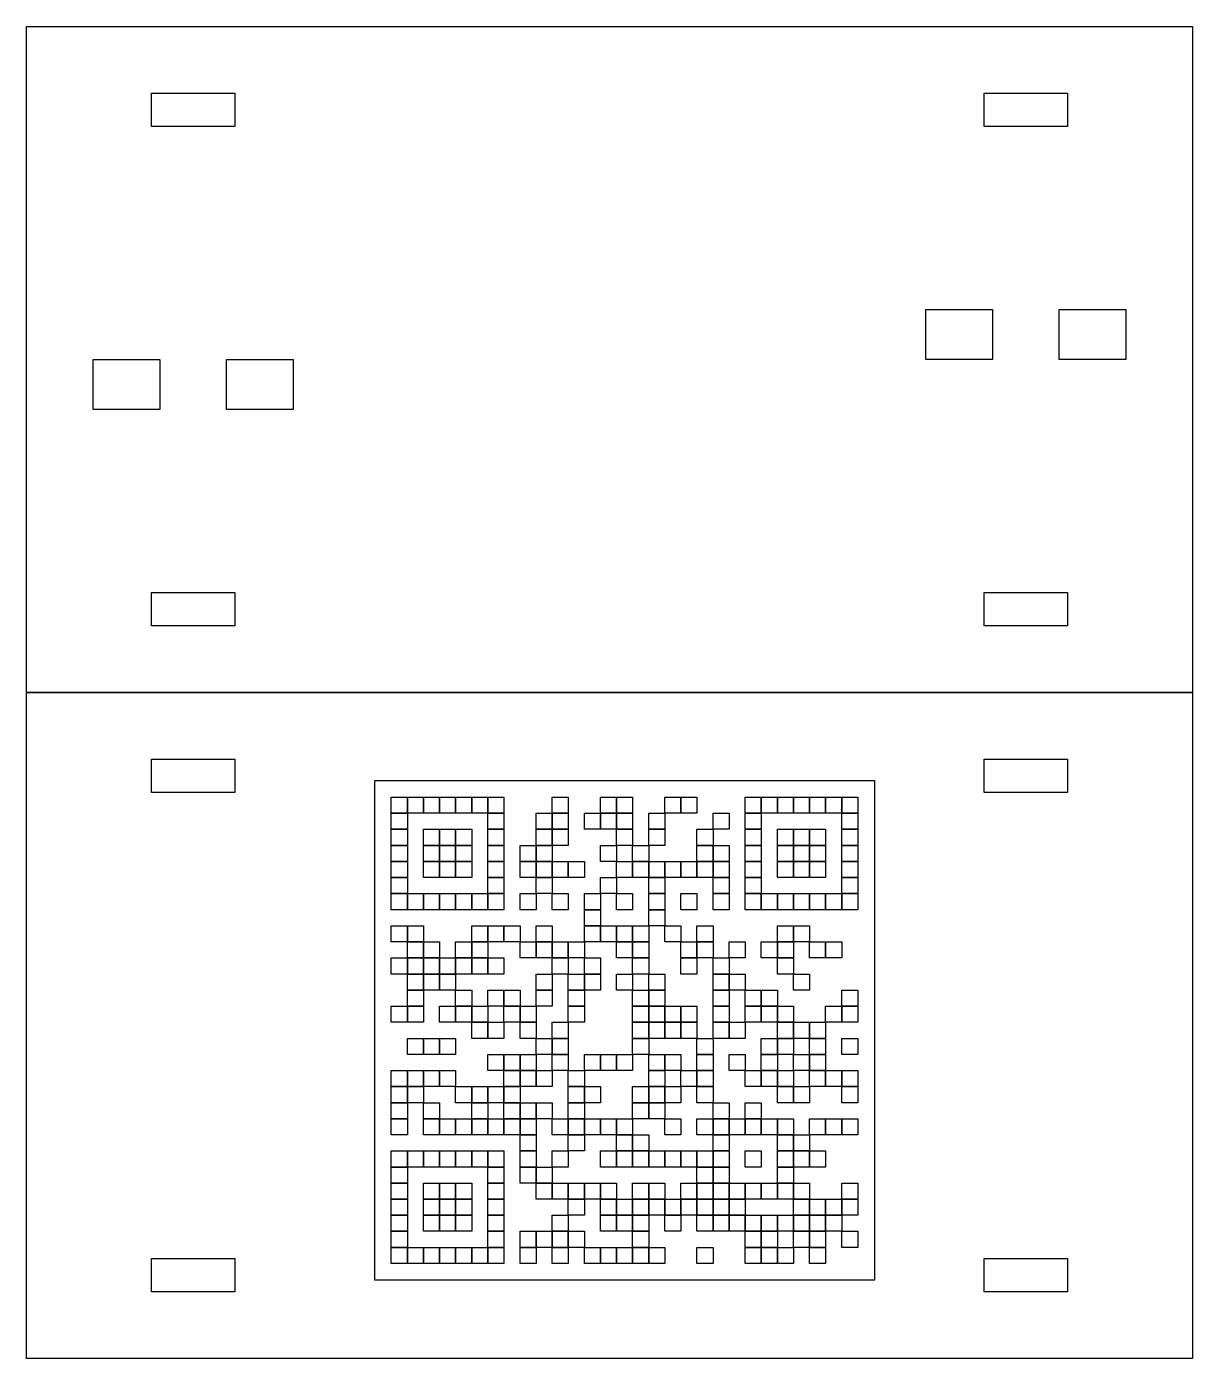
# Model space of a CAD drawing. Extents: x 73 to 573, y 446 to 946.
# Drawn here: x 248.7 to 318.7, y 782.1 to 862.1 of the extents above; entities that cross this region are included whole.
import ezdxf

# ---------------------------------------------------------------- set-up
doc = ezdxf.new("R2010")
doc.units = 0
doc.layers.add('dibujo', color=7, linetype='CONTINUOUS')
doc.layers.add('laser', color=7, linetype='CONTINUOUS')

msp = doc.modelspace()

# ---------------------------------------------------------------- linework, layer by layer
at = {"layer": 'dibujo', "color": 7}
for points in [[(269.603985, 816.789571), (299.603981, 816.789571), (299.603981, 786.789575), (269.603985, 786.789575), (269.603985, 816.789571)], [(270.596985, 815.796572), (271.562985, 815.796572), (271.562985, 814.830572), (270.596985, 814.830572), (270.596985, 815.796572)], [(271.562985, 815.796572), (272.528984, 815.796572), (272.528984, 814.830572), (271.562985, 814.830572), (271.562985, 815.796572)], [(272.528984, 815.796572), (273.494984, 815.796572), (273.494984, 814.830572), (272.528984, 814.830572), (272.528984, 815.796572)], [(273.494984, 815.796572), (274.460984, 815.796572), (274.460984, 814.830572), (273.494984, 814.830572), (273.494984, 815.796572)], [(274.460984, 815.796572), (275.426984, 815.796572), (275.426984, 814.830572), (274.460984, 814.830572), (274.460984, 815.796572)], [(275.426984, 815.796572), (276.392984, 815.796572), (276.392984, 814.830572), (275.426984, 814.830572), (275.426984, 815.796572)], [(276.392984, 815.796572), (277.358984, 815.796572), (277.358984, 814.830572), (276.392984, 814.830572), (276.392984, 815.796572)], [(280.256984, 815.796572), (281.222983, 815.796572), (281.222983, 814.830572), (280.256984, 814.830572), (280.256984, 815.796572)], [(283.154983, 815.796572), (284.120983, 815.796572), (284.120983, 814.830572), (283.154983, 814.830572), (283.154983, 815.796572)], [(284.120983, 815.796572), (285.086983, 815.796572), (285.086983, 814.830572), (284.120983, 814.830572), (284.120983, 815.796572)], [(287.018983, 815.796572), (287.984983, 815.796572), (287.984983, 814.830572), (287.018983, 814.830572), (287.018983, 815.796572)], [(287.984983, 815.796572), (288.950983, 815.796572), (288.950983, 814.830572), (287.984983, 814.830572), (287.984983, 815.796572)], [(291.848982, 815.796572), (292.814982, 815.796572), (292.814982, 814.830572), (291.848982, 814.830572), (291.848982, 815.796572)], [(292.814982, 815.796572), (293.780982, 815.796572), (293.780982, 814.830572), (292.814982, 814.830572), (292.814982, 815.796572)], [(293.780982, 815.796572), (294.746982, 815.796572), (294.746982, 814.830572), (293.780982, 814.830572), (293.780982, 815.796572)], [(294.746982, 815.796572), (295.712982, 815.796572), (295.712982, 814.830572), (294.746982, 814.830572), (294.746982, 815.796572)], [(295.712982, 815.796572), (296.678982, 815.796572), (296.678982, 814.830572), (295.712982, 814.830572), (295.712982, 815.796572)], [(296.678982, 815.796572), (297.644981, 815.796572), (297.644981, 814.830572), (296.678982, 814.830572), (296.678982, 815.796572)], [(297.644981, 815.796572), (298.610981, 815.796572), (298.610981, 814.830572), (297.644981, 814.830572), (297.644981, 815.796572)], [(270.596985, 814.830572), (271.562985, 814.830572), (271.562985, 813.864572), (270.596985, 813.864572), (270.596985, 814.830572)], [(276.392984, 814.830572), (277.358984, 814.830572), (277.358984, 813.864572), (276.392984, 813.864572), (276.392984, 814.830572)], [(279.290984, 814.830572), (280.256984, 814.830572), (280.256984, 813.864572), (279.290984, 813.864572), (279.290984, 814.830572)], [(280.256984, 814.830572), (281.222983, 814.830572), (281.222983, 813.864572), (280.256984, 813.864572), (280.256984, 814.830572)], [(282.188983, 814.830572), (283.154983, 814.830572), (283.154983, 813.864572), (282.188983, 813.864572), (282.188983, 814.830572)], [(283.154983, 814.830572), (284.120983, 814.830572), (284.120983, 813.864572), (283.154983, 813.864572), (283.154983, 814.830572)], [(284.120983, 814.830572), (285.086983, 814.830572), (285.086983, 813.864572), (284.120983, 813.864572), (284.120983, 814.830572)], [(286.052983, 814.830572), (287.018983, 814.830572), (287.018983, 813.864572), (286.052983, 813.864572), (286.052983, 814.830572)], [(289.916982, 814.830572), (290.882982, 814.830572), (290.882982, 813.864572), (289.916982, 813.864572), (289.916982, 814.830572)], [(291.848982, 814.830572), (292.814982, 814.830572), (292.814982, 813.864572), (291.848982, 813.864572), (291.848982, 814.830572)], [(297.644981, 814.830572), (298.610981, 814.830572), (298.610981, 813.864572), (297.644981, 813.864572), (297.644981, 814.830572)], [(270.596985, 813.864572), (271.562985, 813.864572), (271.562985, 812.898572), (270.596985, 812.898572), (270.596985, 813.864572)], [(272.528984, 813.864572), (273.494984, 813.864572), (273.494984, 812.898572), (272.528984, 812.898572), (272.528984, 813.864572)], [(273.494984, 813.864572), (274.460984, 813.864572), (274.460984, 812.898572), (273.494984, 812.898572), (273.494984, 813.864572)], [(274.460984, 813.864572), (275.426984, 813.864572), (275.426984, 812.898572), (274.460984, 812.898572), (274.460984, 813.864572)], [(276.392984, 813.864572), (277.358984, 813.864572), (277.358984, 812.898572), (276.392984, 812.898572), (276.392984, 813.864572)], [(279.290984, 813.864572), (280.256984, 813.864572), (280.256984, 812.898572), (279.290984, 812.898572), (279.290984, 813.864572)], [(280.256984, 813.864572), (281.222983, 813.864572), (281.222983, 812.898572), (280.256984, 812.898572), (280.256984, 813.864572)], [(284.120983, 813.864572), (285.086983, 813.864572), (285.086983, 812.898572), (284.120983, 812.898572), (284.120983, 813.864572)], [(286.052983, 813.864572), (287.018983, 813.864572), (287.018983, 812.898572), (286.052983, 812.898572), (286.052983, 813.864572)], [(288.950983, 813.864572), (289.916982, 813.864572), (289.916982, 812.898572), (288.950983, 812.898572), (288.950983, 813.864572)], [(291.848982, 813.864572), (292.814982, 813.864572), (292.814982, 812.898572), (291.848982, 812.898572), (291.848982, 813.864572)], [(293.780982, 813.864572), (294.746982, 813.864572), (294.746982, 812.898572), (293.780982, 812.898572), (293.780982, 813.864572)], [(294.746982, 813.864572), (295.712982, 813.864572), (295.712982, 812.898572), (294.746982, 812.898572), (294.746982, 813.864572)], [(295.712982, 813.864572), (296.678982, 813.864572), (296.678982, 812.898572), (295.712982, 812.898572), (295.712982, 813.864572)], [(297.644981, 813.864572), (298.610981, 813.864572), (298.610981, 812.898572), (297.644981, 812.898572), (297.644981, 813.864572)], [(270.596985, 812.898572), (271.562985, 812.898572), (271.562985, 811.932572), (270.596985, 811.932572), (270.596985, 812.898572)], [(272.528984, 812.898572), (273.494984, 812.898572), (273.494984, 811.932572), (272.528984, 811.932572), (272.528984, 812.898572)], [(273.494984, 812.898572), (274.460984, 812.898572), (274.460984, 811.932572), (273.494984, 811.932572), (273.494984, 812.898572)], [(274.460984, 812.898572), (275.426984, 812.898572), (275.426984, 811.932572), (274.460984, 811.932572), (274.460984, 812.898572)], [(276.392984, 812.898572), (277.358984, 812.898572), (277.358984, 811.932572), (276.392984, 811.932572), (276.392984, 812.898572)], [(278.324984, 812.898572), (279.290984, 812.898572), (279.290984, 811.932572), (278.324984, 811.932572), (278.324984, 812.898572)], [(279.290984, 812.898572), (280.256984, 812.898572), (280.256984, 811.932572), (279.290984, 811.932572), (279.290984, 812.898572)], [(283.154983, 812.898572), (284.120983, 812.898572), (284.120983, 811.932572), (283.154983, 811.932572), (283.154983, 812.898572)], [(285.086983, 812.898572), (286.052983, 812.898572), (286.052983, 811.932572), (285.086983, 811.932572), (285.086983, 812.898572)], [(288.950983, 812.898572), (289.916982, 812.898572), (289.916982, 811.932572), (288.950983, 811.932572), (288.950983, 812.898572)], [(289.916982, 812.898572), (290.882982, 812.898572), (290.882982, 811.932572), (289.916982, 811.932572), (289.916982, 812.898572)], [(291.848982, 812.898572), (292.814982, 812.898572), (292.814982, 811.932572), (291.848982, 811.932572), (291.848982, 812.898572)], [(293.780982, 812.898572), (294.746982, 812.898572), (294.746982, 811.932572), (293.780982, 811.932572), (293.780982, 812.898572)], [(294.746982, 812.898572), (295.712982, 812.898572), (295.712982, 811.932572), (294.746982, 811.932572), (294.746982, 812.898572)], [(295.712982, 812.898572), (296.678982, 812.898572), (296.678982, 811.932572), (295.712982, 811.932572), (295.712982, 812.898572)], [(297.644981, 812.898572), (298.610981, 812.898572), (298.610981, 811.932572), (297.644981, 811.932572), (297.644981, 812.898572)], [(270.596985, 811.932572), (271.562985, 811.932572), (271.562985, 810.966572), (270.596985, 810.966572), (270.596985, 811.932572)], [(272.528984, 811.932572), (273.494984, 811.932572), (273.494984, 810.966572), (272.528984, 810.966572), (272.528984, 811.932572)], [(273.494984, 811.932572), (274.460984, 811.932572), (274.460984, 810.966572), (273.494984, 810.966572), (273.494984, 811.932572)], [(274.460984, 811.932572), (275.426984, 811.932572), (275.426984, 810.966572), (274.460984, 810.966572), (274.460984, 811.932572)], [(276.392984, 811.932572), (277.358984, 811.932572), (277.358984, 810.966572), (276.392984, 810.966572), (276.392984, 811.932572)], [(278.324984, 811.932572), (279.290984, 811.932572), (279.290984, 810.966572), (278.324984, 810.966572), (278.324984, 811.932572)], [(279.290984, 811.932572), (280.256984, 811.932572), (280.256984, 810.966572), (279.290984, 810.966572), (279.290984, 811.932572)], [(280.256984, 811.932572), (281.222983, 811.932572), (281.222983, 810.966572), (280.256984, 810.966572), (280.256984, 811.932572)], [(281.222983, 811.932572), (282.188983, 811.932572), (282.188983, 810.966572), (281.222983, 810.966572), (281.222983, 811.932572)], [(284.120983, 811.932572), (285.086983, 811.932572), (285.086983, 810.966572), (284.120983, 810.966572), (284.120983, 811.932572)], [(285.086983, 811.932572), (286.052983, 811.932572), (286.052983, 810.966572), (285.086983, 810.966572), (285.086983, 811.932572)], [(286.052983, 811.932572), (287.018983, 811.932572), (287.018983, 810.966572), (286.052983, 810.966572), (286.052983, 811.932572)], [(287.018983, 811.932572), (287.984983, 811.932572), (287.984983, 810.966572), (287.018983, 810.966572), (287.018983, 811.932572)], [(287.984983, 811.932572), (288.950983, 811.932572), (288.950983, 810.966572), (287.984983, 810.966572), (287.984983, 811.932572)], [(288.950983, 811.932572), (289.916982, 811.932572), (289.916982, 810.966572), (288.950983, 810.966572), (288.950983, 811.932572)], [(289.916982, 811.932572), (290.882982, 811.932572), (290.882982, 810.966572), (289.916982, 810.966572), (289.916982, 811.932572)], [(291.848982, 811.932572), (292.814982, 811.932572), (292.814982, 810.966572), (291.848982, 810.966572), (291.848982, 811.932572)], [(293.780982, 811.932572), (294.746982, 811.932572), (294.746982, 810.966572), (293.780982, 810.966572), (293.780982, 811.932572)], [(294.746982, 811.932572), (295.712982, 811.932572), (295.712982, 810.966572), (294.746982, 810.966572), (294.746982, 811.932572)], [(295.712982, 811.932572), (296.678982, 811.932572), (296.678982, 810.966572), (295.712982, 810.966572), (295.712982, 811.932572)], [(297.644981, 811.932572), (298.610981, 811.932572), (298.610981, 810.966572), (297.644981, 810.966572), (297.644981, 811.932572)], [(270.596985, 810.966572), (271.562985, 810.966572), (271.562985, 810.000572), (270.596985, 810.000572), (270.596985, 810.966572)], [(276.392984, 810.966572), (277.358984, 810.966572), (277.358984, 810.000572), (276.392984, 810.000572), (276.392984, 810.966572)], [(279.290984, 810.966572), (280.256984, 810.966572), (280.256984, 810.000572), (279.290984, 810.000572), (279.290984, 810.966572)], [(283.154983, 810.966572), (284.120983, 810.966572), (284.120983, 810.000572), (283.154983, 810.000572), (283.154983, 810.966572)], [(286.052983, 810.966572), (287.018983, 810.966572), (287.018983, 810.000572), (286.052983, 810.000572), (286.052983, 810.966572)], [(289.916982, 810.966572), (290.882982, 810.966572), (290.882982, 810.000572), (289.916982, 810.000572), (289.916982, 810.966572)], [(291.848982, 810.966572), (292.814982, 810.966572), (292.814982, 810.000572), (291.848982, 810.000572), (291.848982, 810.966572)], [(297.644981, 810.966572), (298.610981, 810.966572), (298.610981, 810.000572), (297.644981, 810.000572), (297.644981, 810.966572)], [(270.596985, 810.000572), (271.562985, 810.000572), (271.562985, 809.034572), (270.596985, 809.034572), (270.596985, 810.000572)], [(271.562985, 810.000572), (272.528984, 810.000572), (272.528984, 809.034572), (271.562985, 809.034572), (271.562985, 810.000572)], [(272.528984, 810.000572), (273.494984, 810.000572), (273.494984, 809.034572), (272.528984, 809.034572), (272.528984, 810.000572)], [(273.494984, 810.000572), (274.460984, 810.000572), (274.460984, 809.034572), (273.494984, 809.034572), (273.494984, 810.000572)], [(274.460984, 810.000572), (275.426984, 810.000572), (275.426984, 809.034572), (274.460984, 809.034572), (274.460984, 810.000572)], [(275.426984, 810.000572), (276.392984, 810.000572), (276.392984, 809.034572), (275.426984, 809.034572), (275.426984, 810.000572)], [(276.392984, 810.000572), (277.358984, 810.000572), (277.358984, 809.034572), (276.392984, 809.034572), (276.392984, 810.000572)], [(278.324984, 810.000572), (279.290984, 810.000572), (279.290984, 809.034572), (278.324984, 809.034572), (278.324984, 810.000572)], [(280.256984, 810.000572), (281.222983, 810.000572), (281.222983, 809.034572), (280.256984, 809.034572), (280.256984, 810.000572)], [(282.188983, 810.000572), (283.154983, 810.000572), (283.154983, 809.034572), (282.188983, 809.034572), (282.188983, 810.000572)], [(284.120983, 810.000572), (285.086983, 810.000572), (285.086983, 809.034572), (284.120983, 809.034572), (284.120983, 810.000572)], [(286.052983, 810.000572), (287.018983, 810.000572), (287.018983, 809.034572), (286.052983, 809.034572), (286.052983, 810.000572)], [(287.984983, 810.000572), (288.950983, 810.000572), (288.950983, 809.034572), (287.984983, 809.034572), (287.984983, 810.000572)], [(289.916982, 810.000572), (290.882982, 810.000572), (290.882982, 809.034572), (289.916982, 809.034572), (289.916982, 810.000572)], [(291.848982, 810.000572), (292.814982, 810.000572), (292.814982, 809.034572), (291.848982, 809.034572), (291.848982, 810.000572)], [(292.814982, 810.000572), (293.780982, 810.000572), (293.780982, 809.034572), (292.814982, 809.034572), (292.814982, 810.000572)], [(293.780982, 810.000572), (294.746982, 810.000572), (294.746982, 809.034572), (293.780982, 809.034572), (293.780982, 810.000572)], [(294.746982, 810.000572), (295.712982, 810.000572), (295.712982, 809.034572), (294.746982, 809.034572), (294.746982, 810.000572)], [(295.712982, 810.000572), (296.678982, 810.000572), (296.678982, 809.034572), (295.712982, 809.034572), (295.712982, 810.000572)], [(296.678982, 810.000572), (297.644981, 810.000572), (297.644981, 809.034572), (296.678982, 809.034572), (296.678982, 810.000572)], [(297.644981, 810.000572), (298.610981, 810.000572), (298.610981, 809.034572), (297.644981, 809.034572), (297.644981, 810.000572)], [(282.188983, 809.034572), (283.154983, 809.034572), (283.154983, 808.068572), (282.188983, 808.068572), (282.188983, 809.034572)], [(286.052983, 809.034572), (287.018983, 809.034572), (287.018983, 808.068572), (286.052983, 808.068572), (286.052983, 809.034572)], [(270.596985, 808.068572), (271.562985, 808.068572), (271.562985, 807.102573), (270.596985, 807.102573), (270.596985, 808.068572)], [(271.562985, 808.068572), (272.528984, 808.068572), (272.528984, 807.102573), (271.562985, 807.102573), (271.562985, 808.068572)], [(275.426984, 808.068572), (276.392984, 808.068572), (276.392984, 807.102573), (275.426984, 807.102573), (275.426984, 808.068572)], [(276.392984, 808.068572), (277.358984, 808.068572), (277.358984, 807.102573), (276.392984, 807.102573), (276.392984, 808.068572)], [(277.358984, 808.068572), (278.324984, 808.068572), (278.324984, 807.102573), (277.358984, 807.102573), (277.358984, 808.068572)], [(279.290984, 808.068572), (280.256984, 808.068572), (280.256984, 807.102573), (279.290984, 807.102573), (279.290984, 808.068572)], [(282.188983, 808.068572), (283.154983, 808.068572), (283.154983, 807.102573), (282.188983, 807.102573), (282.188983, 808.068572)], [(283.154983, 808.068572), (284.120983, 808.068572), (284.120983, 807.102573), (283.154983, 807.102573), (283.154983, 808.068572)], [(284.120983, 808.068572), (285.086983, 808.068572), (285.086983, 807.102573), (284.120983, 807.102573), (284.120983, 808.068572)], [(285.086983, 808.068572), (286.052983, 808.068572), (286.052983, 807.102573), (285.086983, 807.102573), (285.086983, 808.068572)], [(287.018983, 808.068572), (287.984983, 808.068572), (287.984983, 807.102573), (287.018983, 807.102573), (287.018983, 808.068572)], [(288.950983, 808.068572), (289.916982, 808.068572), (289.916982, 807.102573), (288.950983, 807.102573), (288.950983, 808.068572)], [(293.780982, 808.068572), (294.746982, 808.068572), (294.746982, 807.102573), (293.780982, 807.102573), (293.780982, 808.068572)], [(294.746982, 808.068572), (295.712982, 808.068572), (295.712982, 807.102573), (294.746982, 807.102573), (294.746982, 808.068572)], [(271.562985, 807.102573), (272.528984, 807.102573), (272.528984, 806.136573), (271.562985, 806.136573), (271.562985, 807.102573)], [(272.528984, 807.102573), (273.494984, 807.102573), (273.494984, 806.136573), (272.528984, 806.136573), (272.528984, 807.102573)], [(274.460984, 807.102573), (275.426984, 807.102573), (275.426984, 806.136573), (274.460984, 806.136573), (274.460984, 807.102573)], [(275.426984, 807.102573), (276.392984, 807.102573), (276.392984, 806.136573), (275.426984, 806.136573), (275.426984, 807.102573)], [(278.324984, 807.102573), (279.290984, 807.102573), (279.290984, 806.136573), (278.324984, 806.136573), (278.324984, 807.102573)], [(279.290984, 807.102573), (280.256984, 807.102573), (280.256984, 806.136573), (279.290984, 806.136573), (279.290984, 807.102573)], [(280.256984, 807.102573), (281.222983, 807.102573), (281.222983, 806.136573), (280.256984, 806.136573), (280.256984, 807.102573)], [(281.222983, 807.102573), (282.188983, 807.102573), (282.188983, 806.136573), (281.222983, 806.136573), (281.222983, 807.102573)], [(284.120983, 807.102573), (285.086983, 807.102573), (285.086983, 806.136573), (284.120983, 806.136573), (284.120983, 807.102573)], [(285.086983, 807.102573), (286.052983, 807.102573), (286.052983, 806.136573), (285.086983, 806.136573), (285.086983, 807.102573)], [(287.984983, 807.102573), (288.950983, 807.102573), (288.950983, 806.136573), (287.984983, 806.136573), (287.984983, 807.102573)], [(288.950983, 807.102573), (289.916982, 807.102573), (289.916982, 806.136573), (288.950983, 806.136573), (288.950983, 807.102573)], [(290.882982, 807.102573), (291.848982, 807.102573), (291.848982, 806.136573), (290.882982, 806.136573), (290.882982, 807.102573)], [(292.814982, 807.102573), (293.780982, 807.102573), (293.780982, 806.136573), (292.814982, 806.136573), (292.814982, 807.102573)], [(293.780982, 807.102573), (294.746982, 807.102573), (294.746982, 806.136573), (293.780982, 806.136573), (293.780982, 807.102573)], [(295.712982, 807.102573), (296.678982, 807.102573), (296.678982, 806.136573), (295.712982, 806.136573), (295.712982, 807.102573)], [(296.678982, 807.102573), (297.644981, 807.102573), (297.644981, 806.136573), (296.678982, 806.136573), (296.678982, 807.102573)], [(270.596985, 806.136573), (271.562985, 806.136573), (271.562985, 805.170573), (270.596985, 805.170573), (270.596985, 806.136573)], [(271.562985, 806.136573), (272.528984, 806.136573), (272.528984, 805.170573), (271.562985, 805.170573), (271.562985, 806.136573)], [(272.528984, 806.136573), (273.494984, 806.136573), (273.494984, 805.170573), (272.528984, 805.170573), (272.528984, 806.136573)], [(273.494984, 806.136573), (274.460984, 806.136573), (274.460984, 805.170573), (273.494984, 805.170573), (273.494984, 806.136573)], [(274.460984, 806.136573), (275.426984, 806.136573), (275.426984, 805.170573), (274.460984, 805.170573), (274.460984, 806.136573)], [(275.426984, 806.136573), (276.392984, 806.136573), (276.392984, 805.170573), (275.426984, 805.170573), (275.426984, 806.136573)], [(276.392984, 806.136573), (277.358984, 806.136573), (277.358984, 805.170573), (276.392984, 805.170573), (276.392984, 806.136573)], [(280.256984, 806.136573), (281.222983, 806.136573), (281.222983, 805.170573), (280.256984, 805.170573), (280.256984, 806.136573)], [(282.188983, 806.136573), (283.154983, 806.136573), (283.154983, 805.170573), (282.188983, 805.170573), (282.188983, 806.136573)], [(285.086983, 806.136573), (286.052983, 806.136573), (286.052983, 805.170573), (285.086983, 805.170573), (285.086983, 806.136573)], [(287.984983, 806.136573), (288.950983, 806.136573), (288.950983, 805.170573), (287.984983, 805.170573), (287.984983, 806.136573)], [(289.916982, 806.136573), (290.882982, 806.136573), (290.882982, 805.170573), (289.916982, 805.170573), (289.916982, 806.136573)], [(293.780982, 806.136573), (294.746982, 806.136573), (294.746982, 805.170573), (293.780982, 805.170573), (293.780982, 806.136573)], [(271.562985, 805.170573), (272.528984, 805.170573), (272.528984, 804.204573), (271.562985, 804.204573), (271.562985, 805.170573)], [(272.528984, 805.170573), (273.494984, 805.170573), (273.494984, 804.204573), (272.528984, 804.204573), (272.528984, 805.170573)], [(273.494984, 805.170573), (274.460984, 805.170573), (274.460984, 804.204573), (273.494984, 804.204573), (273.494984, 805.170573)], [(279.290984, 805.170573), (280.256984, 805.170573), (280.256984, 804.204573), (279.290984, 804.204573), (279.290984, 805.170573)], [(281.222983, 805.170573), (282.188983, 805.170573), (282.188983, 804.204573), (281.222983, 804.204573), (281.222983, 805.170573)], [(282.188983, 805.170573), (283.154983, 805.170573), (283.154983, 804.204573), (282.188983, 804.204573), (282.188983, 805.170573)], [(284.120983, 805.170573), (285.086983, 805.170573), (285.086983, 804.204573), (284.120983, 804.204573), (284.120983, 805.170573)], [(286.052983, 805.170573), (287.018983, 805.170573), (287.018983, 804.204573), (286.052983, 804.204573), (286.052983, 805.170573)], [(289.916982, 805.170573), (290.882982, 805.170573), (290.882982, 804.204573), (289.916982, 804.204573), (289.916982, 805.170573)], [(290.882982, 805.170573), (291.848982, 805.170573), (291.848982, 804.204573), (290.882982, 804.204573), (290.882982, 805.170573)], [(294.746982, 805.170573), (295.712982, 805.170573), (295.712982, 804.204573), (294.746982, 804.204573), (294.746982, 805.170573)], [(271.562985, 804.204573), (272.528984, 804.204573), (272.528984, 803.238573), (271.562985, 803.238573), (271.562985, 804.204573)], [(274.460984, 804.204573), (275.426984, 804.204573), (275.426984, 803.238573), (274.460984, 803.238573), (274.460984, 804.204573)], [(276.392984, 804.204573), (277.358984, 804.204573), (277.358984, 803.238573), (276.392984, 803.238573), (276.392984, 804.204573)], [(277.358984, 804.204573), (278.324984, 804.204573), (278.324984, 803.238573), (277.358984, 803.238573), (277.358984, 804.204573)], [(279.290984, 804.204573), (280.256984, 804.204573), (280.256984, 803.238573), (279.290984, 803.238573), (279.290984, 804.204573)], [(281.222983, 804.204573), (282.188983, 804.204573), (282.188983, 803.238573), (281.222983, 803.238573), (281.222983, 804.204573)], [(285.086983, 804.204573), (286.052983, 804.204573), (286.052983, 803.238573), (285.086983, 803.238573), (285.086983, 804.204573)], [(286.052983, 804.204573), (287.018983, 804.204573), (287.018983, 803.238573), (286.052983, 803.238573), (286.052983, 804.204573)], [(289.916982, 804.204573), (290.882982, 804.204573), (290.882982, 803.238573), (289.916982, 803.238573), (289.916982, 804.204573)], [(291.848982, 804.204573), (292.814982, 804.204573), (292.814982, 803.238573), (291.848982, 803.238573), (291.848982, 804.204573)], [(292.814982, 804.204573), (293.780982, 804.204573), (293.780982, 803.238573), (292.814982, 803.238573), (292.814982, 804.204573)], [(297.644981, 804.204573), (298.610981, 804.204573), (298.610981, 803.238573), (297.644981, 803.238573), (297.644981, 804.204573)], [(270.596985, 803.238573), (271.562985, 803.238573), (271.562985, 802.272573), (270.596985, 802.272573), (270.596985, 803.238573)], [(271.562985, 803.238573), (272.528984, 803.238573), (272.528984, 802.272573), (271.562985, 802.272573), (271.562985, 803.238573)], [(273.494984, 803.238573), (274.460984, 803.238573), (274.460984, 802.272573), (273.494984, 802.272573), (273.494984, 803.238573)], [(274.460984, 803.238573), (275.426984, 803.238573), (275.426984, 802.272573), (274.460984, 802.272573), (274.460984, 803.238573)], [(275.426984, 803.238573), (276.392984, 803.238573), (276.392984, 802.272573), (275.426984, 802.272573), (275.426984, 803.238573)], [(277.358984, 803.238573), (278.324984, 803.238573), (278.324984, 802.272573), (277.358984, 802.272573), (277.358984, 803.238573)], [(278.324984, 803.238573), (279.290984, 803.238573), (279.290984, 802.272573), (278.324984, 802.272573), (278.324984, 803.238573)], [(281.222983, 803.238573), (282.188983, 803.238573), (282.188983, 802.272573), (281.222983, 802.272573), (281.222983, 803.238573)], [(285.086983, 803.238573), (286.052983, 803.238573), (286.052983, 802.272573), (285.086983, 802.272573), (285.086983, 803.238573)], [(286.052983, 803.238573), (287.018983, 803.238573), (287.018983, 802.272573), (286.052983, 802.272573), (286.052983, 803.238573)], [(287.018983, 803.238573), (287.984983, 803.238573), (287.984983, 802.272573), (287.018983, 802.272573), (287.018983, 803.238573)], [(287.984983, 803.238573), (288.950983, 803.238573), (288.950983, 802.272573), (287.984983, 802.272573), (287.984983, 803.238573)], [(289.916982, 803.238573), (290.882982, 803.238573), (290.882982, 802.272573), (289.916982, 802.272573), (289.916982, 803.238573)], [(291.848982, 803.238573), (292.814982, 803.238573), (292.814982, 802.272573), (291.848982, 802.272573), (291.848982, 803.238573)], [(292.814982, 803.238573), (293.780982, 803.238573), (293.780982, 802.272573), (292.814982, 802.272573), (292.814982, 803.238573)], [(293.780982, 803.238573), (294.746982, 803.238573), (294.746982, 802.272573), (293.780982, 802.272573), (293.780982, 803.238573)], [(296.678982, 803.238573), (297.644981, 803.238573), (297.644981, 802.272573), (296.678982, 802.272573), (296.678982, 803.238573)], [(297.644981, 803.238573), (298.610981, 803.238573), (298.610981, 802.272573), (297.644981, 802.272573), (297.644981, 803.238573)], [(275.426984, 802.272573), (276.392984, 802.272573), (276.392984, 801.306573), (275.426984, 801.306573), (275.426984, 802.272573)], [(276.392984, 802.272573), (277.358984, 802.272573), (277.358984, 801.306573), (276.392984, 801.306573), (276.392984, 802.272573)], [(278.324984, 802.272573), (279.290984, 802.272573), (279.290984, 801.306573), (278.324984, 801.306573), (278.324984, 802.272573)], [(280.256984, 802.272573), (281.222983, 802.272573), (281.222983, 801.306573), (280.256984, 801.306573), (280.256984, 802.272573)], [(285.086983, 802.272573), (286.052983, 802.272573), (286.052983, 801.306573), (285.086983, 801.306573), (285.086983, 802.272573)], [(286.052983, 802.272573), (287.018983, 802.272573), (287.018983, 801.306573), (286.052983, 801.306573), (286.052983, 802.272573)], [(287.018983, 802.272573), (287.984983, 802.272573), (287.984983, 801.306573), (287.018983, 801.306573), (287.018983, 802.272573)], [(287.984983, 802.272573), (288.950983, 802.272573), (288.950983, 801.306573), (287.984983, 801.306573), (287.984983, 802.272573)], [(289.916982, 802.272573), (290.882982, 802.272573), (290.882982, 801.306573), (289.916982, 801.306573), (289.916982, 802.272573)], [(290.882982, 802.272573), (291.848982, 802.272573), (291.848982, 801.306573), (290.882982, 801.306573), (290.882982, 802.272573)], [(293.780982, 802.272573), (294.746982, 802.272573), (294.746982, 801.306573), (293.780982, 801.306573), (293.780982, 802.272573)], [(294.746982, 802.272573), (295.712982, 802.272573), (295.712982, 801.306573), (294.746982, 801.306573), (294.746982, 802.272573)], [(295.712982, 802.272573), (296.678982, 802.272573), (296.678982, 801.306573), (295.712982, 801.306573), (295.712982, 802.272573)], [(271.562985, 801.306573), (272.528984, 801.306573), (272.528984, 800.340573), (271.562985, 800.340573), (271.562985, 801.306573)], [(272.528984, 801.306573), (273.494984, 801.306573), (273.494984, 800.340573), (272.528984, 800.340573), (272.528984, 801.306573)], [(273.494984, 801.306573), (274.460984, 801.306573), (274.460984, 800.340573), (273.494984, 800.340573), (273.494984, 801.306573)], [(279.290984, 801.306573), (280.256984, 801.306573), (280.256984, 800.340573), (279.290984, 800.340573), (279.290984, 801.306573)], [(280.256984, 801.306573), (281.222983, 801.306573), (281.222983, 800.340573), (280.256984, 800.340573), (280.256984, 801.306573)], [(285.086983, 801.306573), (286.052983, 801.306573), (286.052983, 800.340573), (285.086983, 800.340573), (285.086983, 801.306573)], [(288.950983, 801.306573), (289.916982, 801.306573), (289.916982, 800.340573), (288.950983, 800.340573), (288.950983, 801.306573)], [(292.814982, 801.306573), (293.780982, 801.306573), (293.780982, 800.340573), (292.814982, 800.340573), (292.814982, 801.306573)], [(293.780982, 801.306573), (294.746982, 801.306573), (294.746982, 800.340573), (293.780982, 800.340573), (293.780982, 801.306573)], [(295.712982, 801.306573), (296.678982, 801.306573), (296.678982, 800.340573), (295.712982, 800.340573), (295.712982, 801.306573)], [(297.644981, 801.306573), (298.610981, 801.306573), (298.610981, 800.340573), (297.644981, 800.340573), (297.644981, 801.306573)], [(276.392984, 800.340573), (277.358984, 800.340573), (277.358984, 799.374573), (276.392984, 799.374573), (276.392984, 800.340573)], [(277.358984, 800.340573), (278.324984, 800.340573), (278.324984, 799.374573), (277.358984, 799.374573), (277.358984, 800.340573)], [(278.324984, 800.340573), (279.290984, 800.340573), (279.290984, 799.374573), (278.324984, 799.374573), (278.324984, 800.340573)], [(280.256984, 800.340573), (281.222983, 800.340573), (281.222983, 799.374573), (280.256984, 799.374573), (280.256984, 800.340573)], [(282.188983, 800.340573), (283.154983, 800.340573), (283.154983, 799.374573), (282.188983, 799.374573), (282.188983, 800.340573)], [(283.154983, 800.340573), (284.120983, 800.340573), (284.120983, 799.374573), (283.154983, 799.374573), (283.154983, 800.340573)], [(284.120983, 800.340573), (285.086983, 800.340573), (285.086983, 799.374573), (284.120983, 799.374573), (284.120983, 800.340573)], [(286.052983, 800.340573), (287.018983, 800.340573), (287.018983, 799.374573), (286.052983, 799.374573), (286.052983, 800.340573)], [(287.018983, 800.340573), (287.984983, 800.340573), (287.984983, 799.374573), (287.018983, 799.374573), (287.018983, 800.340573)], [(288.950983, 800.340573), (289.916982, 800.340573), (289.916982, 799.374573), (288.950983, 799.374573), (288.950983, 800.340573)], [(290.882982, 800.340573), (291.848982, 800.340573), (291.848982, 799.374573), (290.882982, 799.374573), (290.882982, 800.340573)], [(292.814982, 800.340573), (293.780982, 800.340573), (293.780982, 799.374573), (292.814982, 799.374573), (292.814982, 800.340573)], [(294.746982, 800.340573), (295.712982, 800.340573), (295.712982, 799.374573), (294.746982, 799.374573), (294.746982, 800.340573)], [(295.712982, 800.340573), (296.678982, 800.340573), (296.678982, 799.374573), (295.712982, 799.374573), (295.712982, 800.340573)], [(270.596985, 799.374573), (271.562985, 799.374573), (271.562985, 798.408574), (270.596985, 798.408574), (270.596985, 799.374573)], [(271.562985, 799.374573), (272.528984, 799.374573), (272.528984, 798.408574), (271.562985, 798.408574), (271.562985, 799.374573)], [(272.528984, 799.374573), (273.494984, 799.374573), (273.494984, 798.408574), (272.528984, 798.408574), (272.528984, 799.374573)], [(273.494984, 799.374573), (274.460984, 799.374573), (274.460984, 798.408574), (273.494984, 798.408574), (273.494984, 799.374573)], [(277.358984, 799.374573), (278.324984, 799.374573), (278.324984, 798.408574), (277.358984, 798.408574), (277.358984, 799.374573)], [(278.324984, 799.374573), (279.290984, 799.374573), (279.290984, 798.408574), (278.324984, 798.408574), (278.324984, 799.374573)], [(279.290984, 799.374573), (280.256984, 799.374573), (280.256984, 798.408574), (279.290984, 798.408574), (279.290984, 799.374573)], [(281.222983, 799.374573), (282.188983, 799.374573), (282.188983, 798.408574), (281.222983, 798.408574), (281.222983, 799.374573)], [(286.052983, 799.374573), (287.018983, 799.374573), (287.018983, 798.408574), (286.052983, 798.408574), (286.052983, 799.374573)], [(287.984983, 799.374573), (288.950983, 799.374573), (288.950983, 798.408574), (287.984983, 798.408574), (287.984983, 799.374573)], [(288.950983, 799.374573), (289.916982, 799.374573), (289.916982, 798.408574), (288.950983, 798.408574), (288.950983, 799.374573)], [(291.848982, 799.374573), (292.814982, 799.374573), (292.814982, 798.408574), (291.848982, 798.408574), (291.848982, 799.374573)], [(292.814982, 799.374573), (293.780982, 799.374573), (293.780982, 798.408574), (292.814982, 798.408574), (292.814982, 799.374573)], [(293.780982, 799.374573), (294.746982, 799.374573), (294.746982, 798.408574), (293.780982, 798.408574), (293.780982, 799.374573)], [(295.712982, 799.374573), (296.678982, 799.374573), (296.678982, 798.408574), (295.712982, 798.408574), (295.712982, 799.374573)], [(296.678982, 799.374573), (297.644981, 799.374573), (297.644981, 798.408574), (296.678982, 798.408574), (296.678982, 799.374573)], [(297.644981, 799.374573), (298.610981, 799.374573), (298.610981, 798.408574), (297.644981, 798.408574), (297.644981, 799.374573)], [(270.596985, 798.408574), (271.562985, 798.408574), (271.562985, 797.442574), (270.596985, 797.442574), (270.596985, 798.408574)], [(271.562985, 798.408574), (272.528984, 798.408574), (272.528984, 797.442574), (271.562985, 797.442574), (271.562985, 798.408574)], [(274.460984, 798.408574), (275.426984, 798.408574), (275.426984, 797.442574), (274.460984, 797.442574), (274.460984, 798.408574)], [(275.426984, 798.408574), (276.392984, 798.408574), (276.392984, 797.442574), (275.426984, 797.442574), (275.426984, 798.408574)], [(276.392984, 798.408574), (277.358984, 798.408574), (277.358984, 797.442574), (276.392984, 797.442574), (276.392984, 798.408574)], [(277.358984, 798.408574), (278.324984, 798.408574), (278.324984, 797.442574), (277.358984, 797.442574), (277.358984, 798.408574)], [(281.222983, 798.408574), (282.188983, 798.408574), (282.188983, 797.442574), (281.222983, 797.442574), (281.222983, 798.408574)], [(282.188983, 798.408574), (283.154983, 798.408574), (283.154983, 797.442574), (282.188983, 797.442574), (282.188983, 798.408574)], [(285.086983, 798.408574), (286.052983, 798.408574), (286.052983, 797.442574), (285.086983, 797.442574), (285.086983, 798.408574)], [(286.052983, 798.408574), (287.018983, 798.408574), (287.018983, 797.442574), (286.052983, 797.442574), (286.052983, 798.408574)], [(287.018983, 798.408574), (287.984983, 798.408574), (287.984983, 797.442574), (287.018983, 797.442574), (287.018983, 798.408574)], [(288.950983, 798.408574), (289.916982, 798.408574), (289.916982, 797.442574), (288.950983, 797.442574), (288.950983, 798.408574)], [(293.780982, 798.408574), (294.746982, 798.408574), (294.746982, 797.442574), (293.780982, 797.442574), (293.780982, 798.408574)], [(294.746982, 798.408574), (295.712982, 798.408574), (295.712982, 797.442574), (294.746982, 797.442574), (294.746982, 798.408574)], [(297.644981, 798.408574), (298.610981, 798.408574), (298.610981, 797.442574), (297.644981, 797.442574), (297.644981, 798.408574)], [(270.596985, 797.442574), (271.562985, 797.442574), (271.562985, 796.476574), (270.596985, 796.476574), (270.596985, 797.442574)], [(272.528984, 797.442574), (273.494984, 797.442574), (273.494984, 796.476574), (272.528984, 796.476574), (272.528984, 797.442574)], [(275.426984, 797.442574), (276.392984, 797.442574), (276.392984, 796.476574), (275.426984, 796.476574), (275.426984, 797.442574)], [(277.358984, 797.442574), (278.324984, 797.442574), (278.324984, 796.476574), (277.358984, 796.476574), (277.358984, 797.442574)], [(278.324984, 797.442574), (279.290984, 797.442574), (279.290984, 796.476574), (278.324984, 796.476574), (278.324984, 797.442574)], [(279.290984, 797.442574), (280.256984, 797.442574), (280.256984, 796.476574), (279.290984, 796.476574), (279.290984, 797.442574)], [(281.222983, 797.442574), (282.188983, 797.442574), (282.188983, 796.476574), (281.222983, 796.476574), (281.222983, 797.442574)], [(285.086983, 797.442574), (286.052983, 797.442574), (286.052983, 796.476574), (285.086983, 796.476574), (285.086983, 797.442574)], [(286.052983, 797.442574), (287.018983, 797.442574), (287.018983, 796.476574), (286.052983, 796.476574), (286.052983, 797.442574)], [(289.916982, 797.442574), (290.882982, 797.442574), (290.882982, 796.476574), (289.916982, 796.476574), (289.916982, 797.442574)], [(291.848982, 797.442574), (292.814982, 797.442574), (292.814982, 796.476574), (291.848982, 796.476574), (291.848982, 797.442574)], [(270.596985, 796.476574), (271.562985, 796.476574), (271.562985, 795.510574), (270.596985, 795.510574), (270.596985, 796.476574)], [(272.528984, 796.476574), (273.494984, 796.476574), (273.494984, 795.510574), (272.528984, 795.510574), (272.528984, 796.476574)], [(273.494984, 796.476574), (274.460984, 796.476574), (274.460984, 795.510574), (273.494984, 795.510574), (273.494984, 796.476574)], [(274.460984, 796.476574), (275.426984, 796.476574), (275.426984, 795.510574), (274.460984, 795.510574), (274.460984, 796.476574)], [(275.426984, 796.476574), (276.392984, 796.476574), (276.392984, 795.510574), (275.426984, 795.510574), (275.426984, 796.476574)], [(276.392984, 796.476574), (277.358984, 796.476574), (277.358984, 795.510574), (276.392984, 795.510574), (276.392984, 796.476574)], [(277.358984, 796.476574), (278.324984, 796.476574), (278.324984, 795.510574), (277.358984, 795.510574), (277.358984, 796.476574)], [(278.324984, 796.476574), (279.290984, 796.476574), (279.290984, 795.510574), (278.324984, 795.510574), (278.324984, 796.476574)], [(280.256984, 796.476574), (281.222983, 796.476574), (281.222983, 795.510574), (280.256984, 795.510574), (280.256984, 796.476574)], [(281.222983, 796.476574), (282.188983, 796.476574), (282.188983, 795.510574), (281.222983, 795.510574), (281.222983, 796.476574)], [(282.188983, 796.476574), (283.154983, 796.476574), (283.154983, 795.510574), (282.188983, 795.510574), (282.188983, 796.476574)], [(283.154983, 796.476574), (284.120983, 796.476574), (284.120983, 795.510574), (283.154983, 795.510574), (283.154983, 796.476574)], [(284.120983, 796.476574), (285.086983, 796.476574), (285.086983, 795.510574), (284.120983, 795.510574), (284.120983, 796.476574)], [(287.018983, 796.476574), (287.984983, 796.476574), (287.984983, 795.510574), (287.018983, 795.510574), (287.018983, 796.476574)], [(288.950983, 796.476574), (289.916982, 796.476574), (289.916982, 795.510574), (288.950983, 795.510574), (288.950983, 796.476574)], [(289.916982, 796.476574), (290.882982, 796.476574), (290.882982, 795.510574), (289.916982, 795.510574), (289.916982, 796.476574)], [(290.882982, 796.476574), (291.848982, 796.476574), (291.848982, 795.510574), (290.882982, 795.510574), (290.882982, 796.476574)], [(291.848982, 796.476574), (292.814982, 796.476574), (292.814982, 795.510574), (291.848982, 795.510574), (291.848982, 796.476574)], [(292.814982, 796.476574), (293.780982, 796.476574), (293.780982, 795.510574), (292.814982, 795.510574), (292.814982, 796.476574)], [(293.780982, 796.476574), (294.746982, 796.476574), (294.746982, 795.510574), (293.780982, 795.510574), (293.780982, 796.476574)], [(295.712982, 796.476574), (296.678982, 796.476574), (296.678982, 795.510574), (295.712982, 795.510574), (295.712982, 796.476574)], [(296.678982, 796.476574), (297.644981, 796.476574), (297.644981, 795.510574), (296.678982, 795.510574), (296.678982, 796.476574)], [(297.644981, 796.476574), (298.610981, 796.476574), (298.610981, 795.510574), (297.644981, 795.510574), (297.644981, 796.476574)], [(278.324984, 795.510574), (279.290984, 795.510574), (279.290984, 794.544574), (278.324984, 794.544574), (278.324984, 795.510574)], [(281.222983, 795.510574), (282.188983, 795.510574), (282.188983, 794.544574), (281.222983, 794.544574), (281.222983, 795.510574)], [(284.120983, 795.510574), (285.086983, 795.510574), (285.086983, 794.544574), (284.120983, 794.544574), (284.120983, 795.510574)], [(285.086983, 795.510574), (286.052983, 795.510574), (286.052983, 794.544574), (285.086983, 794.544574), (285.086983, 795.510574)], [(289.916982, 795.510574), (290.882982, 795.510574), (290.882982, 794.544574), (289.916982, 794.544574), (289.916982, 795.510574)], [(293.780982, 795.510574), (294.746982, 795.510574), (294.746982, 794.544574), (293.780982, 794.544574), (293.780982, 795.510574)], [(294.746982, 795.510574), (295.712982, 795.510574), (295.712982, 794.544574), (294.746982, 794.544574), (294.746982, 795.510574)], [(270.596985, 794.544574), (271.562985, 794.544574), (271.562985, 793.578574), (270.596985, 793.578574), (270.596985, 794.544574)], [(271.562985, 794.544574), (272.528984, 794.544574), (272.528984, 793.578574), (271.562985, 793.578574), (271.562985, 794.544574)], [(272.528984, 794.544574), (273.494984, 794.544574), (273.494984, 793.578574), (272.528984, 793.578574), (272.528984, 794.544574)], [(273.494984, 794.544574), (274.460984, 794.544574), (274.460984, 793.578574), (273.494984, 793.578574), (273.494984, 794.544574)], [(274.460984, 794.544574), (275.426984, 794.544574), (275.426984, 793.578574), (274.460984, 793.578574), (274.460984, 794.544574)], [(275.426984, 794.544574), (276.392984, 794.544574), (276.392984, 793.578574), (275.426984, 793.578574), (275.426984, 794.544574)], [(276.392984, 794.544574), (277.358984, 794.544574), (277.358984, 793.578574), (276.392984, 793.578574), (276.392984, 794.544574)], [(278.324984, 794.544574), (279.290984, 794.544574), (279.290984, 793.578574), (278.324984, 793.578574), (278.324984, 794.544574)], [(280.256984, 794.544574), (281.222983, 794.544574), (281.222983, 793.578574), (280.256984, 793.578574), (280.256984, 794.544574)], [(283.154983, 794.544574), (284.120983, 794.544574), (284.120983, 793.578574), (283.154983, 793.578574), (283.154983, 794.544574)], [(284.120983, 794.544574), (285.086983, 794.544574), (285.086983, 793.578574), (284.120983, 793.578574), (284.120983, 794.544574)], [(285.086983, 794.544574), (286.052983, 794.544574), (286.052983, 793.578574), (285.086983, 793.578574), (285.086983, 794.544574)], [(286.052983, 794.544574), (287.018983, 794.544574), (287.018983, 793.578574), (286.052983, 793.578574), (286.052983, 794.544574)], [(287.018983, 794.544574), (287.984983, 794.544574), (287.984983, 793.578574), (287.018983, 793.578574), (287.018983, 794.544574)], [(287.984983, 794.544574), (288.950983, 794.544574), (288.950983, 793.578574), (287.984983, 793.578574), (287.984983, 794.544574)], [(288.950983, 794.544574), (289.916982, 794.544574), (289.916982, 793.578574), (288.950983, 793.578574), (288.950983, 794.544574)], [(289.916982, 794.544574), (290.882982, 794.544574), (290.882982, 793.578574), (289.916982, 793.578574), (289.916982, 794.544574)], [(291.848982, 794.544574), (292.814982, 794.544574), (292.814982, 793.578574), (291.848982, 793.578574), (291.848982, 794.544574)], [(293.780982, 794.544574), (294.746982, 794.544574), (294.746982, 793.578574), (293.780982, 793.578574), (293.780982, 794.544574)], [(294.746982, 794.544574), (295.712982, 794.544574), (295.712982, 793.578574), (294.746982, 793.578574), (294.746982, 794.544574)], [(295.712982, 794.544574), (296.678982, 794.544574), (296.678982, 793.578574), (295.712982, 793.578574), (295.712982, 794.544574)], [(270.596985, 793.578574), (271.562985, 793.578574), (271.562985, 792.612574), (270.596985, 792.612574), (270.596985, 793.578574)], [(276.392984, 793.578574), (277.358984, 793.578574), (277.358984, 792.612574), (276.392984, 792.612574), (276.392984, 793.578574)], [(278.324984, 793.578574), (279.290984, 793.578574), (279.290984, 792.612574), (278.324984, 792.612574), (278.324984, 793.578574)], [(279.290984, 793.578574), (280.256984, 793.578574), (280.256984, 792.612574), (279.290984, 792.612574), (279.290984, 793.578574)], [(288.950983, 793.578574), (289.916982, 793.578574), (289.916982, 792.612574), (288.950983, 792.612574), (288.950983, 793.578574)], [(289.916982, 793.578574), (290.882982, 793.578574), (290.882982, 792.612574), (289.916982, 792.612574), (289.916982, 793.578574)], [(293.780982, 793.578574), (294.746982, 793.578574), (294.746982, 792.612574), (293.780982, 792.612574), (293.780982, 793.578574)], [(270.596985, 792.612574), (271.562985, 792.612574), (271.562985, 791.646574), (270.596985, 791.646574), (270.596985, 792.612574)], [(272.528984, 792.612574), (273.494984, 792.612574), (273.494984, 791.646574), (272.528984, 791.646574), (272.528984, 792.612574)], [(273.494984, 792.612574), (274.460984, 792.612574), (274.460984, 791.646574), (273.494984, 791.646574), (273.494984, 792.612574)], [(274.460984, 792.612574), (275.426984, 792.612574), (275.426984, 791.646574), (274.460984, 791.646574), (274.460984, 792.612574)], [(276.392984, 792.612574), (277.358984, 792.612574), (277.358984, 791.646574), (276.392984, 791.646574), (276.392984, 792.612574)], [(279.290984, 792.612574), (280.256984, 792.612574), (280.256984, 791.646574), (279.290984, 791.646574), (279.290984, 792.612574)], [(280.256984, 792.612574), (281.222983, 792.612574), (281.222983, 791.646574), (280.256984, 791.646574), (280.256984, 792.612574)], [(281.222983, 792.612574), (282.188983, 792.612574), (282.188983, 791.646574), (281.222983, 791.646574), (281.222983, 792.612574)], [(282.188983, 792.612574), (283.154983, 792.612574), (283.154983, 791.646574), (282.188983, 791.646574), (282.188983, 792.612574)], [(283.154983, 792.612574), (284.120983, 792.612574), (284.120983, 791.646574), (283.154983, 791.646574), (283.154983, 792.612574)], [(285.086983, 792.612574), (286.052983, 792.612574), (286.052983, 791.646574), (285.086983, 791.646574), (285.086983, 792.612574)], [(286.052983, 792.612574), (287.018983, 792.612574), (287.018983, 791.646574), (286.052983, 791.646574), (286.052983, 792.612574)], [(287.984983, 792.612574), (288.950983, 792.612574), (288.950983, 791.646574), (287.984983, 791.646574), (287.984983, 792.612574)], [(288.950983, 792.612574), (289.916982, 792.612574), (289.916982, 791.646574), (288.950983, 791.646574), (288.950983, 792.612574)], [(289.916982, 792.612574), (290.882982, 792.612574), (290.882982, 791.646574), (289.916982, 791.646574), (289.916982, 792.612574)], [(290.882982, 792.612574), (291.848982, 792.612574), (291.848982, 791.646574), (290.882982, 791.646574), (290.882982, 792.612574)], [(291.848982, 792.612574), (292.814982, 792.612574), (292.814982, 791.646574), (291.848982, 791.646574), (291.848982, 792.612574)], [(292.814982, 792.612574), (293.780982, 792.612574), (293.780982, 791.646574), (292.814982, 791.646574), (292.814982, 792.612574)], [(293.780982, 792.612574), (294.746982, 792.612574), (294.746982, 791.646574), (293.780982, 791.646574), (293.780982, 792.612574)], [(294.746982, 792.612574), (295.712982, 792.612574), (295.712982, 791.646574), (294.746982, 791.646574), (294.746982, 792.612574)], [(297.644981, 792.612574), (298.610981, 792.612574), (298.610981, 791.646574), (297.644981, 791.646574), (297.644981, 792.612574)], [(270.596985, 791.646574), (271.562985, 791.646574), (271.562985, 790.680574), (270.596985, 790.680574), (270.596985, 791.646574)], [(272.528984, 791.646574), (273.494984, 791.646574), (273.494984, 790.680574), (272.528984, 790.680574), (272.528984, 791.646574)], [(273.494984, 791.646574), (274.460984, 791.646574), (274.460984, 790.680574), (273.494984, 790.680574), (273.494984, 791.646574)], [(274.460984, 791.646574), (275.426984, 791.646574), (275.426984, 790.680574), (274.460984, 790.680574), (274.460984, 791.646574)], [(276.392984, 791.646574), (277.358984, 791.646574), (277.358984, 790.680574), (276.392984, 790.680574), (276.392984, 791.646574)], [(281.222983, 791.646574), (282.188983, 791.646574), (282.188983, 790.680574), (281.222983, 790.680574), (281.222983, 791.646574)], [(283.154983, 791.646574), (284.120983, 791.646574), (284.120983, 790.680574), (283.154983, 790.680574), (283.154983, 791.646574)], [(284.120983, 791.646574), (285.086983, 791.646574), (285.086983, 790.680574), (284.120983, 790.680574), (284.120983, 791.646574)], [(285.086983, 791.646574), (286.052983, 791.646574), (286.052983, 790.680574), (285.086983, 790.680574), (285.086983, 791.646574)], [(286.052983, 791.646574), (287.018983, 791.646574), (287.018983, 790.680574), (286.052983, 790.680574), (286.052983, 791.646574)], [(287.018983, 791.646574), (287.984983, 791.646574), (287.984983, 790.680574), (287.018983, 790.680574), (287.018983, 791.646574)], [(287.984983, 791.646574), (288.950983, 791.646574), (288.950983, 790.680574), (287.984983, 790.680574), (287.984983, 791.646574)], [(288.950983, 791.646574), (289.916982, 791.646574), (289.916982, 790.680574), (288.950983, 790.680574), (288.950983, 791.646574)], [(289.916982, 791.646574), (290.882982, 791.646574), (290.882982, 790.680574), (289.916982, 790.680574), (289.916982, 791.646574)], [(290.882982, 791.646574), (291.848982, 791.646574), (291.848982, 790.680574), (290.882982, 790.680574), (290.882982, 791.646574)], [(294.746982, 791.646574), (295.712982, 791.646574), (295.712982, 790.680574), (294.746982, 790.680574), (294.746982, 791.646574)], [(295.712982, 791.646574), (296.678982, 791.646574), (296.678982, 790.680574), (295.712982, 790.680574), (295.712982, 791.646574)], [(296.678982, 791.646574), (297.644981, 791.646574), (297.644981, 790.680574), (296.678982, 790.680574), (296.678982, 791.646574)], [(297.644981, 791.646574), (298.610981, 791.646574), (298.610981, 790.680574), (297.644981, 790.680574), (297.644981, 791.646574)], [(270.596985, 790.680574), (271.562985, 790.680574), (271.562985, 789.714575), (270.596985, 789.714575), (270.596985, 790.680574)], [(272.528984, 790.680574), (273.494984, 790.680574), (273.494984, 789.714575), (272.528984, 789.714575), (272.528984, 790.680574)], [(273.494984, 790.680574), (274.460984, 790.680574), (274.460984, 789.714575), (273.494984, 789.714575), (273.494984, 790.680574)], [(274.460984, 790.680574), (275.426984, 790.680574), (275.426984, 789.714575), (274.460984, 789.714575), (274.460984, 790.680574)], [(276.392984, 790.680574), (277.358984, 790.680574), (277.358984, 789.714575), (276.392984, 789.714575), (276.392984, 790.680574)], [(280.256984, 790.680574), (281.222983, 790.680574), (281.222983, 789.714575), (280.256984, 789.714575), (280.256984, 790.680574)], [(283.154983, 790.680574), (284.120983, 790.680574), (284.120983, 789.714575), (283.154983, 789.714575), (283.154983, 790.680574)], [(284.120983, 790.680574), (285.086983, 790.680574), (285.086983, 789.714575), (284.120983, 789.714575), (284.120983, 790.680574)], [(285.086983, 790.680574), (286.052983, 790.680574), (286.052983, 789.714575), (285.086983, 789.714575), (285.086983, 790.680574)], [(287.018983, 790.680574), (287.984983, 790.680574), (287.984983, 789.714575), (287.018983, 789.714575), (287.018983, 790.680574)], [(288.950983, 790.680574), (289.916982, 790.680574), (289.916982, 789.714575), (288.950983, 789.714575), (288.950983, 790.680574)], [(289.916982, 790.680574), (290.882982, 790.680574), (290.882982, 789.714575), (289.916982, 789.714575), (289.916982, 790.680574)], [(290.882982, 790.680574), (291.848982, 790.680574), (291.848982, 789.714575), (290.882982, 789.714575), (290.882982, 790.680574)], [(291.848982, 790.680574), (292.814982, 790.680574), (292.814982, 789.714575), (291.848982, 789.714575), (291.848982, 790.680574)], [(292.814982, 790.680574), (293.780982, 790.680574), (293.780982, 789.714575), (292.814982, 789.714575), (292.814982, 790.680574)], [(293.780982, 790.680574), (294.746982, 790.680574), (294.746982, 789.714575), (293.780982, 789.714575), (293.780982, 790.680574)], [(294.746982, 790.680574), (295.712982, 790.680574), (295.712982, 789.714575), (294.746982, 789.714575), (294.746982, 790.680574)], [(295.712982, 790.680574), (296.678982, 790.680574), (296.678982, 789.714575), (295.712982, 789.714575), (295.712982, 790.680574)], [(296.678982, 790.680574), (297.644981, 790.680574), (297.644981, 789.714575), (296.678982, 789.714575), (296.678982, 790.680574)], [(270.596985, 789.714575), (271.562985, 789.714575), (271.562985, 788.748575), (270.596985, 788.748575), (270.596985, 789.714575)], [(276.392984, 789.714575), (277.358984, 789.714575), (277.358984, 788.748575), (276.392984, 788.748575), (276.392984, 789.714575)], [(278.324984, 789.714575), (279.290984, 789.714575), (279.290984, 788.748575), (278.324984, 788.748575), (278.324984, 789.714575)], [(279.290984, 789.714575), (280.256984, 789.714575), (280.256984, 788.748575), (279.290984, 788.748575), (279.290984, 789.714575)], [(280.256984, 789.714575), (281.222983, 789.714575), (281.222983, 788.748575), (280.256984, 788.748575), (280.256984, 789.714575)], [(281.222983, 789.714575), (282.188983, 789.714575), (282.188983, 788.748575), (281.222983, 788.748575), (281.222983, 789.714575)], [(285.086983, 789.714575), (286.052983, 789.714575), (286.052983, 788.748575), (285.086983, 788.748575), (285.086983, 789.714575)], [(291.848982, 789.714575), (292.814982, 789.714575), (292.814982, 788.748575), (291.848982, 788.748575), (291.848982, 789.714575)], [(292.814982, 789.714575), (293.780982, 789.714575), (293.780982, 788.748575), (292.814982, 788.748575), (292.814982, 789.714575)], [(294.746982, 789.714575), (295.712982, 789.714575), (295.712982, 788.748575), (294.746982, 788.748575), (294.746982, 789.714575)], [(295.712982, 789.714575), (296.678982, 789.714575), (296.678982, 788.748575), (295.712982, 788.748575), (295.712982, 789.714575)], [(297.644981, 789.714575), (298.610981, 789.714575), (298.610981, 788.748575), (297.644981, 788.748575), (297.644981, 789.714575)], [(270.596985, 788.748575), (271.562985, 788.748575), (271.562985, 787.782575), (270.596985, 787.782575), (270.596985, 788.748575)], [(271.562985, 788.748575), (272.528984, 788.748575), (272.528984, 787.782575), (271.562985, 787.782575), (271.562985, 788.748575)], [(272.528984, 788.748575), (273.494984, 788.748575), (273.494984, 787.782575), (272.528984, 787.782575), (272.528984, 788.748575)], [(273.494984, 788.748575), (274.460984, 788.748575), (274.460984, 787.782575), (273.494984, 787.782575), (273.494984, 788.748575)], [(274.460984, 788.748575), (275.426984, 788.748575), (275.426984, 787.782575), (274.460984, 787.782575), (274.460984, 788.748575)], [(275.426984, 788.748575), (276.392984, 788.748575), (276.392984, 787.782575), (275.426984, 787.782575), (275.426984, 788.748575)], [(276.392984, 788.748575), (277.358984, 788.748575), (277.358984, 787.782575), (276.392984, 787.782575), (276.392984, 788.748575)], [(278.324984, 788.748575), (279.290984, 788.748575), (279.290984, 787.782575), (278.324984, 787.782575), (278.324984, 788.748575)], [(280.256984, 788.748575), (281.222983, 788.748575), (281.222983, 787.782575), (280.256984, 787.782575), (280.256984, 788.748575)], [(282.188983, 788.748575), (283.154983, 788.748575), (283.154983, 787.782575), (282.188983, 787.782575), (282.188983, 788.748575)], [(283.154983, 788.748575), (284.120983, 788.748575), (284.120983, 787.782575), (283.154983, 787.782575), (283.154983, 788.748575)], [(284.120983, 788.748575), (285.086983, 788.748575), (285.086983, 787.782575), (284.120983, 787.782575), (284.120983, 788.748575)], [(285.086983, 788.748575), (286.052983, 788.748575), (286.052983, 787.782575), (285.086983, 787.782575), (285.086983, 788.748575)], [(286.052983, 788.748575), (287.018983, 788.748575), (287.018983, 787.782575), (286.052983, 787.782575), (286.052983, 788.748575)], [(288.950983, 788.748575), (289.916982, 788.748575), (289.916982, 787.782575), (288.950983, 787.782575), (288.950983, 788.748575)], [(291.848982, 788.748575), (292.814982, 788.748575), (292.814982, 787.782575), (291.848982, 787.782575), (291.848982, 788.748575)], [(292.814982, 788.748575), (293.780982, 788.748575), (293.780982, 787.782575), (292.814982, 787.782575), (292.814982, 788.748575)], [(293.780982, 788.748575), (294.746982, 788.748575), (294.746982, 787.782575), (293.780982, 787.782575), (293.780982, 788.748575)], [(295.712982, 788.748575), (296.678982, 788.748575), (296.678982, 787.782575), (295.712982, 787.782575), (295.712982, 788.748575)]]:
    msp.add_lwpolyline(points, close=True, dxfattribs=at)
at = {"layer": 'laser', "color": 7}
for points in [[(318.698865, 822.08312), (248.698865, 822.08312), (248.698865, 862.08312), (318.698865, 862.08312), (318.698865, 822.08312)], [(256.198836, 858.083122), (261.198826, 858.083122)], [(256.198836, 856.08312), (256.198836, 858.083122)], [(261.198826, 858.083122), (261.198826, 856.08312)], [(306.198863, 858.083122), (311.198853, 858.083122)], [(306.198863, 856.08312), (306.198863, 858.083122)], [(311.198853, 858.083122), (311.198853, 856.08312)], [(261.198826, 856.08312), (256.198836, 856.08312)], [(311.198853, 856.08312), (306.198863, 856.08312)], [(302.698856, 845.08312), (306.698848, 845.08312)], [(302.698856, 842.08312), (302.698856, 845.08312)], [(306.698848, 845.08312), (306.698848, 842.08312)], [(310.69884, 845.08312), (314.69886, 845.08312)], [(310.69884, 842.08312), (310.69884, 845.08312)], [(314.69886, 845.08312), (314.69886, 842.08312)], [(252.698829, 842.08312), (256.698849, 842.08312)], [(252.698829, 839.08312), (252.698829, 842.08312)], [(256.698849, 842.08312), (256.698849, 839.08312)], [(260.698841, 842.08312), (264.698833, 842.08312)], [(260.698841, 839.08312), (260.698841, 842.08312)], [(264.698833, 842.08312), (264.698833, 839.08312)], [(306.698848, 842.08312), (302.698856, 842.08312)], [(314.69886, 842.08312), (310.69884, 842.08312)], [(256.698849, 839.08312), (252.698829, 839.08312)], [(264.698833, 839.08312), (260.698841, 839.08312)], [(256.198836, 828.08312), (261.198826, 828.08312)], [(256.198836, 826.083121), (256.198836, 828.08312)], [(261.198826, 828.08312), (261.198826, 826.083121)], [(306.198863, 828.08312), (311.198853, 828.08312)], [(306.198863, 826.083121), (306.198863, 828.08312)], [(311.198853, 828.08312), (311.198853, 826.083121)], [(261.198826, 826.083121), (256.198836, 826.083121)], [(311.198853, 826.083121), (306.198863, 826.083121)], [(318.698865, 782.083115), (248.698865, 782.083115), (248.698865, 822.083115), (318.698865, 822.083115), (318.698865, 782.083115)], [(256.198836, 818.083117), (261.198826, 818.083117)], [(256.198836, 816.083116), (256.198836, 818.083117)], [(261.198826, 818.083117), (261.198826, 816.083116)], [(306.198863, 818.083117), (311.198853, 818.083117)], [(306.198863, 816.083116), (306.198863, 818.083117)], [(311.198853, 818.083117), (311.198853, 816.083116)], [(261.198826, 816.083116), (256.198836, 816.083116)], [(311.198853, 816.083116), (306.198863, 816.083116)], [(256.198836, 788.083115), (261.198826, 788.083115)], [(256.198836, 786.083116), (256.198836, 788.083115)], [(261.198826, 788.083115), (261.198826, 786.083116)], [(306.198863, 788.083115), (311.198853, 788.083115)], [(306.198863, 786.083116), (306.198863, 788.083115)], [(311.198853, 788.083115), (311.198853, 786.083116)], [(261.198826, 786.083116), (256.198836, 786.083116)], [(311.198853, 786.083116), (306.198863, 786.083116)]]:
    msp.add_lwpolyline(points, dxfattribs=at)

doc.saveas('drawing.dxf')
